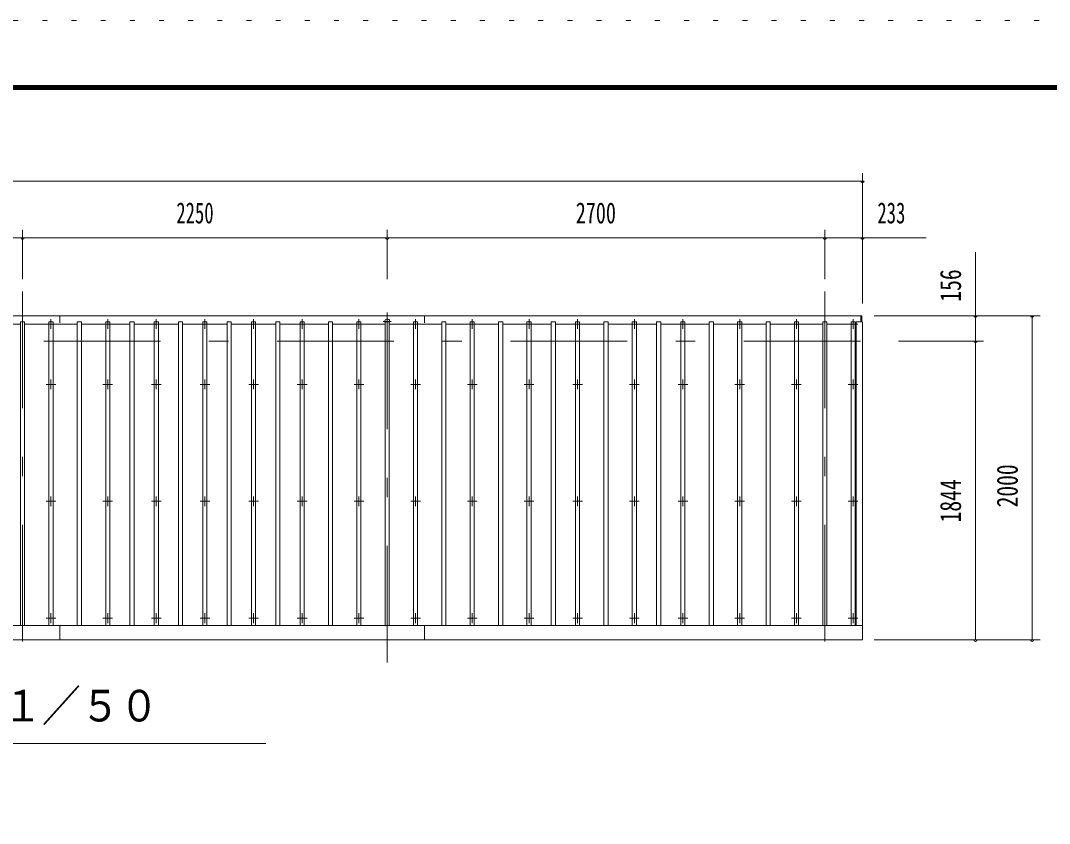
# Model space of a CAD drawing. Units: millimetres, scale not verified. Extents: x -26656 to 26658, y -10500 to 10500.
# Drawn here: x 4023 to 10372, y 5544 to 10500 of the extents above; entities that cross this region are included whole.
import ezdxf
from ezdxf.enums import TextEntityAlignment as Align

# ---------------------------------------------------------------- set-up
doc = ezdxf.new("R2010")
doc.units = ezdxf.units.MM
doc.header["$LTSCALE"] = 60
doc.linetypes.add('USER3', pattern=[24, 12, -5, 2, -5])
doc.linetypes.add('USER4', pattern=[3, 0.5, -2.5])
for name, color, linetype, lineweight in [('0-2_1-05BOLD', 7, 'Continuous', 18), ('0-3_1-25CENTER', 3, 'USER3', 18), ('0-4_1-45THIN', 4, 'Continuous', 18), ('0-5_1-55DIM', 3, 'Continuous', 18), ('0-C_F-F1PAPER', 5, 'Continuous', 18), ('0-D_F-E_J_ADD', 5, 'USER4', 18)]:
    doc.layers.add(name, color=color, linetype=linetype, lineweight=lineweight)
doc.styles.add('ＭＳ ゴシック', font='')
doc.styles.get('ＭＳ ゴシック').set_extended_font_data('MS Gothic')

msp = doc.modelspace()

# ---------------------------------------------------------------- linework, layer by layer
at = {"layer": '0-2_1-05BOLD'}
for p, q in [((4265.91, 8677.67), (4265.91, 8634.18)), ((6515.91, 8634.18), (6515.91, 8677.67)), ((9208.91, 8677.67), (9208.91, 8641.19)), ((9218.91, 6765.11), (-1447.09, 6765.11)), ((4265.91, 6765.11), (4265.91, 6677.67)), ((6515.91, 6677.67), (6515.91, 6765.11))]:
    msp.add_line(p, q, dxfattribs=at)
for points in [[(-1447.09, 8641.19), (-1447.09, 6677.67), (9218.91, 6677.67), (9218.91, 8641.19), (9178.91, 8641.19), (9178.91, 6765.11)], [(9213.91, 8641.19), (9213.91, 8677.67), (-1442.09, 8677.67), (-1442.09, 8641.19)]]:
    msp.add_lwpolyline(points, dxfattribs=at)
msp.add_arc((6285.91, 8642.67), 15, 325.5536, 214.4464, dxfattribs=at)
at = {"layer": '0-3_1-25CENTER'}
for p, q in [((4035.91, 8827.67), (4035.91, 6537.67)), ((6285.91, 6537.67), (6285.91, 8827.67)), ((8985.91, 8827.67), (8985.91, 6537.67)), ((4210.91, 8596.72), (4210.91, 8656.72)), ((4560.91, 8656.72), (4560.91, 8596.72)), ((4860.91, 8596.72), (4860.91, 8656.72)), ((5160.91, 8656.72), (5160.91, 8596.72)), ((5460.91, 8656.72), (5460.91, 8596.72)), ((5760.91, 8656.72), (5760.91, 8596.72)), ((6110.91, 8656.72), (6110.91, 8596.72)), ((6310.91, 8642.67), (6260.91, 8642.67)), ((6460.91, 8656.72), (6460.91, 8596.72)), ((6810.91, 8596.72), (6810.91, 8656.72)), ((7160.91, 8656.72), (7160.91, 8596.72)), ((7460.91, 8596.72), (7460.91, 8656.72)), ((7810.91, 8656.72), (7810.91, 8596.72)), ((8110.91, 8596.72), (8110.91, 8656.72)), ((8460.91, 8656.72), (8460.91, 8596.72)), ((8810.91, 8656.72), (8810.91, 8596.72)), ((9160.91, 8596.72), (9160.91, 8656.72)), ((4240.91, 8626.72), (4180.91, 8626.72)), ((4590.91, 8626.72), (4530.91, 8626.72)), ((4890.91, 8626.72), (4830.91, 8626.72)), ((5190.91, 8626.72), (5130.91, 8626.72)), ((5490.91, 8626.72), (5430.91, 8626.72)), ((5790.91, 8626.72), (5730.91, 8626.72)), ((6140.91, 8626.72), (6080.91, 8626.72)), ((6490.91, 8626.72), (6430.91, 8626.72)), ((6780.91, 8626.72), (6840.91, 8626.72)), ((7190.91, 8626.72), (7130.91, 8626.72)), ((7430.91, 8626.72), (7490.91, 8626.72)), ((7840.91, 8626.72), (7780.91, 8626.72)), ((8140.91, 8626.72), (8080.91, 8626.72)), ((8490.91, 8626.72), (8430.91, 8626.72)), ((8840.91, 8626.72), (8780.91, 8626.72)), ((9190.92, 8626.72), (9130.91, 8626.72)), ((-1594.09, 8521.68), (9365.91, 8521.68)), ((4180.91, 8254.17), (4240.91, 8254.17)), ((4210.91, 8284.17), (4210.91, 8224.17)), ((4530.91, 8254.17), (4590.91, 8254.17)), ((4560.91, 8284.17), (4560.91, 8224.17)), ((4830.91, 8254.17), (4890.91, 8254.17)), ((4860.91, 8284.17), (4860.91, 8224.17)), ((5130.91, 8254.17), (5190.91, 8254.17)), ((5160.91, 8284.17), (5160.91, 8224.17)), ((5430.91, 8254.17), (5490.91, 8254.17)), ((5460.91, 8284.17), (5460.91, 8224.17)), ((5730.91, 8254.17), (5790.91, 8254.17)), ((5760.91, 8284.17), (5760.91, 8224.17)), ((6080.91, 8254.17), (6140.91, 8254.17)), ((6110.91, 8284.17), (6110.91, 8224.17)), ((6430.91, 8254.17), (6490.91, 8254.17)), ((6460.91, 8224.17), (6460.91, 8284.17)), ((6780.91, 8254.17), (6840.91, 8254.17)), ((6810.91, 8284.17), (6810.91, 8224.17)), ((7130.91, 8254.17), (7190.91, 8254.17)), ((7160.91, 8284.17), (7160.91, 8224.17)), ((7430.91, 8254.17), (7490.91, 8254.17)), ((7460.91, 8284.17), (7460.91, 8224.17)), ((7780.91, 8254.17), (7840.91, 8254.17)), ((7810.91, 8224.17), (7810.91, 8284.17)), ((8080.91, 8254.17), (8140.91, 8254.17)), ((8110.91, 8284.17), (8110.91, 8224.17)), ((8430.91, 8254.17), (8490.91, 8254.17)), ((8460.91, 8224.17), (8460.91, 8284.17)), ((8780.91, 8254.17), (8840.91, 8254.17)), ((8810.91, 8284.17), (8810.91, 8224.17)), ((9130.91, 8254.17), (9190.92, 8254.17)), ((9160.91, 8284.17), (9160.91, 8224.17)), ((4210.91, 7502.51), (4210.91, 7562.51)), ((4560.91, 7562.51), (4560.91, 7502.51)), ((4860.91, 7502.51), (4860.91, 7562.51)), ((5160.91, 7562.51), (5160.91, 7502.51)), ((5460.91, 7562.51), (5460.91, 7502.51)), ((5760.91, 7562.51), (5760.91, 7502.51)), ((6110.91, 7502.51), (6110.91, 7562.51)), ((6460.91, 7562.51), (6460.91, 7502.51)), ((6810.91, 7502.51), (6810.91, 7562.51)), ((7160.91, 7562.51), (7160.91, 7502.51)), ((7460.91, 7502.51), (7460.91, 7562.51)), ((7810.91, 7562.51), (7810.91, 7502.51)), ((8110.91, 7502.51), (8110.91, 7562.51)), ((8460.91, 7562.51), (8460.91, 7502.51)), ((8810.91, 7562.51), (8810.91, 7502.51)), ((9160.91, 7562.51), (9160.91, 7502.51)), ((4240.91, 7532.51), (4180.91, 7532.51)), ((4590.91, 7532.51), (4530.91, 7532.51)), ((4890.91, 7532.51), (4830.91, 7532.51)), ((5190.91, 7532.51), (5130.91, 7532.51)), ((5490.91, 7532.51), (5430.91, 7532.51)), ((5790.91, 7532.51), (5730.91, 7532.51)), ((6140.91, 7532.51), (6080.91, 7532.51)), ((6490.91, 7532.51), (6430.91, 7532.51)), ((6780.91, 7532.51), (6840.91, 7532.51)), ((7190.91, 7532.51), (7130.91, 7532.51)), ((7430.91, 7532.51), (7490.91, 7532.51)), ((7840.91, 7532.51), (7780.91, 7532.51)), ((8140.91, 7532.51), (8080.91, 7532.51)), ((8490.91, 7532.51), (8430.91, 7532.51)), ((8840.91, 7532.51), (8780.91, 7532.51)), ((9190.92, 7532.51), (9130.91, 7532.51)), ((4240.91, 6810.85), (4180.91, 6810.85)), ((4210.91, 6780.85), (4210.91, 6840.85)), ((4590.91, 6810.85), (4530.91, 6810.85)), ((4560.91, 6840.85), (4560.91, 6780.85)), ((4890.91, 6810.85), (4830.91, 6810.85)), ((4860.91, 6780.85), (4860.91, 6840.85)), ((5190.91, 6810.85), (5130.91, 6810.85)), ((5160.91, 6840.85), (5160.91, 6780.85)), ((5490.91, 6810.85), (5430.91, 6810.85)), ((5460.91, 6840.85), (5460.91, 6780.85)), ((5790.91, 6810.85), (5730.91, 6810.85)), ((5760.91, 6840.85), (5760.91, 6780.85)), ((6140.91, 6810.85), (6080.91, 6810.85)), ((6110.91, 6840.85), (6110.91, 6780.85)), ((6490.91, 6810.85), (6430.91, 6810.85)), ((6460.91, 6840.85), (6460.91, 6780.85)), ((6780.91, 6810.85), (6840.91, 6810.85)), ((6810.91, 6780.85), (6810.91, 6840.85)), ((7190.91, 6810.85), (7130.91, 6810.85)), ((7160.91, 6840.85), (7160.91, 6780.85)), ((7430.91, 6810.85), (7490.91, 6810.85)), ((7460.91, 6780.85), (7460.91, 6840.85)), ((7840.91, 6810.85), (7780.91, 6810.85)), ((7810.91, 6840.85), (7810.91, 6780.85)), ((8140.91, 6810.85), (8080.91, 6810.85)), ((8110.91, 6780.85), (8110.91, 6840.85)), ((8490.91, 6810.85), (8430.91, 6810.85)), ((8460.91, 6840.85), (8460.91, 6780.85)), ((8840.91, 6810.85), (8780.91, 6810.85)), ((8810.91, 6840.85), (8810.91, 6780.85)), ((9190.92, 6810.85), (9130.91, 6810.85)), ((9160.91, 6840.85), (9160.91, 6780.85))]:
    msp.add_line(p, q, dxfattribs=at)
at = {"layer": '0-4_1-45THIN'}
for p, q in [((4023.41, 8626.18), (3873.41, 8626.18)), ((4198.41, 8626.18), (4048.41, 8626.18)), ((4373.41, 8626.18), (4223.41, 8626.18)), ((4548.41, 8626.18), (4398.41, 8626.18)), ((4698.41, 8626.18), (4573.41, 8626.18)), ((4848.41, 8626.18), (4723.41, 8626.18)), ((4998.41, 8626.18), (4873.41, 8626.18)), ((5148.41, 8626.18), (5023.41, 8626.18)), ((5298.41, 8626.18), (5173.41, 8626.18)), ((5448.41, 8626.18), (5323.41, 8626.18)), ((5598.41, 8626.18), (5473.41, 8626.18)), ((5748.41, 8626.18), (5623.41, 8626.18)), ((5923.41, 8626.18), (5773.41, 8626.18)), ((6098.41, 8626.18), (5948.41, 8626.18)), ((6273.41, 8626.18), (6123.41, 8626.18)), ((6448.41, 8626.18), (6298.41, 8626.18)), ((6623.41, 8626.18), (6473.41, 8626.18)), ((6798.41, 8626.18), (6648.41, 8626.18)), ((6973.41, 8626.18), (6823.41, 8626.18)), ((7148.41, 8626.18), (6998.41, 8626.18)), ((7298.41, 8626.18), (7173.41, 8626.18)), ((7448.41, 8626.18), (7323.41, 8626.18)), ((7623.41, 8626.18), (7473.41, 8626.18)), ((7798.41, 8626.18), (7648.41, 8626.18)), ((7948.41, 8626.18), (7823.41, 8626.18)), ((8098.41, 8626.18), (7973.41, 8626.18)), ((8273.41, 8626.18), (8123.41, 8626.18)), ((8448.41, 8626.18), (8298.41, 8626.18)), ((8623.41, 8626.18), (8473.41, 8626.18)), ((8798.41, 8626.18), (8648.41, 8626.18)), ((8973.41, 8626.18), (8823.41, 8626.18)), ((9148.41, 8626.18), (8998.41, 8626.18)), ((9173.41, 8626.18), (9178.91, 8626.18))]:
    msp.add_line(p, q, dxfattribs=at)
for points in [[(4023.41, 6765.11), (4023.41, 8641.19), (4048.41, 8641.19), (4048.41, 6765.11)], [(4198.41, 6765.11), (4198.41, 8641.19), (4223.41, 8641.19), (4223.41, 6765.11)], [(4373.41, 6765.11), (4373.41, 8641.19), (4398.41, 8641.19), (4398.41, 6765.11)], [(4548.41, 6765.11), (4548.41, 8641.19), (4573.41, 8641.19), (4573.41, 6765.11)], [(4698.41, 6765.11), (4698.41, 8641.19), (4723.41, 8641.19), (4723.41, 6765.11)], [(4848.41, 6765.11), (4848.41, 8641.19), (4873.41, 8641.19), (4873.41, 6765.11)], [(4998.41, 6765.11), (4998.41, 8641.19), (5023.41, 8641.19), (5023.41, 6765.11)], [(5148.41, 6765.11), (5148.41, 8641.19), (5173.41, 8641.19), (5173.41, 6765.11)], [(5298.41, 6765.11), (5298.41, 8641.19), (5323.41, 8641.19), (5323.41, 6765.11)], [(5448.41, 6765.11), (5448.41, 8641.19), (5473.41, 8641.19), (5473.41, 6765.11)], [(5598.41, 6765.11), (5598.41, 8641.19), (5623.41, 8641.19), (5623.41, 6765.11)], [(5748.41, 6765.11), (5748.41, 8641.19), (5773.41, 8641.19), (5773.41, 6765.11)], [(5923.41, 6765.11), (5923.41, 8641.19), (5948.41, 8641.19), (5948.41, 6765.11)], [(6098.41, 6765.11), (6098.41, 8641.19), (6123.41, 8641.19), (6123.41, 6765.11)], [(6273.41, 6765.11), (6273.41, 8641.19), (6298.41, 8641.19), (6298.41, 6765.11)], [(6448.41, 6765.11), (6448.41, 8641.19), (6473.41, 8641.19), (6473.41, 6765.11)], [(6623.41, 6765.11), (6623.41, 8641.19), (6648.41, 8641.19), (6648.41, 6765.11)], [(6798.41, 6765.11), (6798.41, 8641.19), (6823.41, 8641.19), (6823.41, 6765.11)], [(6973.41, 6765.11), (6973.41, 8641.19), (6998.41, 8641.19), (6998.41, 6765.11)], [(7148.41, 6765.11), (7148.41, 8641.19), (7173.41, 8641.19), (7173.41, 6765.11)], [(7298.41, 6765.11), (7298.41, 8641.19), (7323.41, 8641.19), (7323.41, 6765.11)], [(7448.41, 6765.11), (7448.41, 8641.19), (7473.41, 8641.19), (7473.41, 6765.11)], [(7623.41, 6765.11), (7623.41, 8641.19), (7648.41, 8641.19), (7648.41, 6765.11)], [(7798.41, 6765.11), (7798.41, 8641.19), (7823.41, 8641.19), (7823.41, 6765.11)], [(7948.41, 6765.11), (7948.41, 8641.19), (7973.41, 8641.19), (7973.41, 6765.11)], [(8098.41, 6765.11), (8098.41, 8641.19), (8123.41, 8641.19), (8123.41, 6765.11)], [(8273.41, 6765.11), (8273.41, 8641.19), (8298.41, 8641.19), (8298.41, 6765.11)], [(8448.41, 6765.11), (8448.41, 8641.19), (8473.41, 8641.19), (8473.41, 6765.11)], [(8623.41, 6765.11), (8623.41, 8641.19), (8648.41, 8641.19), (8648.41, 6765.11)], [(8798.41, 6765.11), (8798.41, 8641.19), (8823.41, 8641.19), (8823.41, 6765.11)], [(8973.41, 6765.11), (8973.41, 8641.19), (8998.41, 8641.19), (8998.41, 6765.11)], [(9148.41, 6765.11), (9148.41, 8641.19), (9173.41, 8641.19), (9173.41, 6765.11)]]:
    msp.add_lwpolyline(points, dxfattribs=at)
at = {"layer": '0-5_1-55DIM'}
for p, q in [((9218.91, 8752.68), (9218.91, 9558.67)), ((9218.91, 9508.67), (-1447.09, 9508.67)), ((9228.91, 9508.67), (9208.91, 9508.67)), ((4035.91, 9208.67), (4035.91, 8902.68)), ((6285.91, 8902.68), (6285.91, 9208.67)), ((8985.91, 9208.67), (8985.91, 8902.68)), ((-1839.59, 9158.67), (9611.41, 9158.67)), ((4045.91, 9158.67), (4025.91, 9158.67)), ((6295.91, 9158.67), (6275.91, 9158.67)), ((8995.91, 9158.67), (8975.91, 9158.67)), ((9228.91, 9158.67), (9208.91, 9158.67)), ((9915.91, 9070.17), (9915.91, 6677.67)), ((10315.91, 8677.67), (9290.91, 8677.67)), ((9925.91, 8677.67), (9905.91, 8677.67)), ((9915.91, 8521.68), (9915.91, 8677.67)), ((10275.91, 8677.67), (10255.91, 8677.67)), ((10265.91, 6677.67), (10265.91, 8677.67)), ((10265.91, 6677.67), (10265.91, 8677.67)), ((9440.91, 8521.68), (9965.91, 8521.68)), ((9925.91, 8521.67), (9905.91, 8521.67)), ((9915.91, 6677.67), (9915.91, 8521.68)), ((9290.91, 6677.67), (10315.91, 6677.67)), ((9925.91, 6677.67), (9905.91, 6677.67)), ((10275.91, 6677.67), (10255.91, 6677.67)), ((5535.91, 6037.67), (2235.91, 6037.67))]:
    msp.add_line(p, q, dxfattribs=at)
for centre in [(9218.91, 9508.67), (4035.91, 9158.67), (6285.91, 9158.67), (8985.91, 9158.67), (9218.91, 9158.67), (9915.91, 8677.67), (10265.91, 8677.67), (9915.91, 8521.67), (9915.91, 6677.67), (10265.91, 6677.67)]:
    msp.add_arc(centre, 10, 180, 0, dxfattribs=at)
at = {"layer": '0-C_F-F1PAPER'}
for points in [[(26158.25, -10000), (-2541.75, -10000), (-2541.75, 10100), (26158.25, 10100)], [(26155.74, -9997.5), (-2539.25, -9997.5), (-2539.25, 10097.5), (26155.74, 10097.5)], [(26153.24, -9995), (-2536.75, -9995), (-2536.75, 10095), (26153.24, 10095)], [(26150.74, -9992.5), (26150.74, 10092.5), (-2534.25, 10092.5), (-2534.25, -9992.5)], [(26148.25, -9990), (-2531.75, -9990), (-2531.75, 10090), (26148.25, 10090)], [(26145.75, -9987.5), (26145.75, 10087.5), (-2529.25, 10087.5), (-2529.25, -9987.5)], [(26143.24, -9985), (-2526.75, -9985), (-2526.75, 10085), (26143.24, 10085)], [(26140.75, -9982.5), (26140.75, 10082.5), (-2524.25, 10082.5), (-2524.25, -9982.5)], [(26138.24, -9980), (26138.24, 10080), (-2521.75, 10080), (-2521.75, -9980)], [(26135.75, -9977.5), (26135.75, 10077.5), (-2519.25, 10077.5), (-2519.25, -9977.5)], [(26133.25, -9975), (-2516.75, -9975), (-2516.75, 10075), (26133.25, 10075)]]:
    msp.add_lwpolyline(points, close=True, dxfattribs=at)
at = {"layer": '0-D_F-E_J_ADD'}
msp.add_lwpolyline([(26658.25, -10500), (-3041.75, -10500), (-3041.75, 10500), (26658.25, 10500)], close=True, dxfattribs=at)

# ---------------------------------------------------------------- texts
at = {"layer": '0-5_1-55DIM', "color": 7, "style": 'ＭＳ ゴシック'}
for s, height, width, p in [('2250', 130.2, 0.65, (4984.23, 9208.67)), ('2700', 130.2, 0.7, (7449.31, 9208.67)), ('233', 130.2, 0.65, (9310.73, 9208.67)), ('屋根伏図\u3000Ｓ＝１／５０', 195.4, 0.9, (2235.91, 6114.32))]:
    msp.add_text(s, height=height, dxfattribs=dict(at, width=width)).set_placement(p, align=Align.BOTTOM_LEFT)
at = {"layer": '0-5_1-55DIM', "color": 7, "style": 'ＭＳ ゴシック', "width": 0.75}
for s, p in [('156', (9865.91, 8765.03)), ('2000', (10215.91, 7494.64)), ('1844', (9865.91, 7402.12))]:
    msp.add_text(s, height=130.2, rotation=90, dxfattribs=at).set_placement(p, align=Align.BOTTOM_LEFT)

doc.saveas('drawing.dxf')
